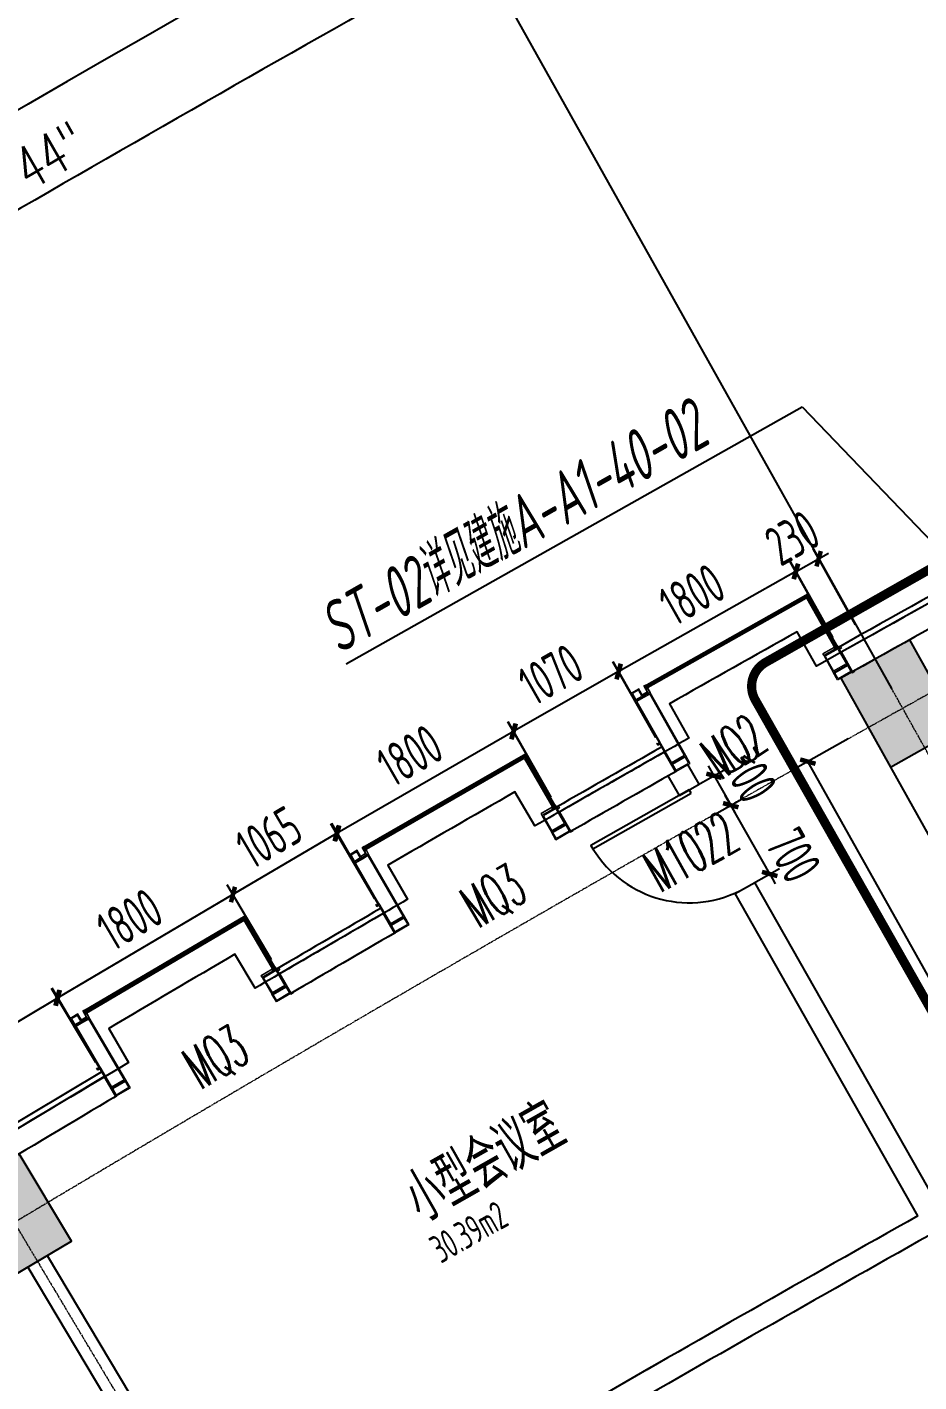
# Model space of a CAD drawing. Header units: millimetres. Extents: x 0 to 12095980, y -6694179 to 0.
# Drawn here: x 11616326 to 11624227, y -6423770 to -6411770 of the extents above; entities that cross this region are included whole.
import ezdxf
from ezdxf.enums import TextEntityAlignment as Align

# ---------------------------------------------------------------- set-up
doc = ezdxf.new("R2010")
doc.units = ezdxf.units.MM
doc.header["$LTSCALE"] = 10
for name, pattern in [('A1-RG-AXIS$0$CENTER', [50.8, 31.75, -6.35, 6.35, -6.35]), ('A1-RI-F2$0$DASHED', [0.75, 0.5, -0.25]), ('A1-RI-F2$0$HIDDEN2', [0.1875, 0.125, -0.0625])]:
    doc.linetypes.add(name, pattern=pattern)
for name, color, linetype in [('A1-RD-2F$0$A-DIMS-1：100', 1, 'Continuous'), ('A1-RD-2F$0$A-GLAZ', 140, 'Continuous'), ('A1-RD-2F$0$A-louban', 5, 'Continuous'), ('A1-RD-2F$0$A-WALL', 7, 'Continuous'), ('A1-RD-2F$0$外保温', 41, 'Continuous'), ('A1-RG-AXIS$0$A-COLU-HATH', 8, 'Continuous'), ('A1-RG-AXIS$0$A-COLUMN', 7, 'Continuous'), ('A1-RG-AXIS$0$A2-RG-AXIS-150$0$A-DIMS-100', 1, 'Continuous'), ('A1-RI-F2$0$A-DIMS-1：100', 1, 'Continuous'), ('A1-RI-F2$0$A-DOOR', 32, 'Continuous'), ('A1-RI-F2$0$A-FIXT', 55, 'Continuous'), ('A1-RI-F2$0$A-FUZHUXIAN', 55, 'A1-RI-F2$0$HIDDEN2'), ('A1-RI-F2$0$A-SYMB', 4, 'Continuous'), ('A1-RI-F2$0$A-SYMB-AREA', 4, 'Continuous'), ('A1-RI-F2$0$A-SYMB-NAME', 4, 'Continuous'), ('A1-RI-F2$0$A-TEXT', 4, 'Continuous'), ('A1-RI-F2$0$A-TEXT1', 4, 'Continuous'), ('A1-RI-F2$0$A-WALL', 7, 'Continuous'), ('A1-RI-F2$0$N-SYMB-DOOR', 13, 'Continuous'), ('A1-RI-F2$0$N-SYMB-DOOR1', 13, 'Continuous'), ('A1-RI-F2$0$N-SYMB-DOOR2', 13, 'Continuous')]:
    doc.layers.add(name, color=color, linetype=linetype)
for name, color, linetype, lineweight in [('A1-RD-2F$0$A-WIND-1', 140, 'Continuous', 9), ('A1-RD-2F$0$A-WIND-SILL', 2, 'Continuous', 9), ('A1-RG-AXIS$0$A-GRID', 1, 'A1-RG-AXIS$0$CENTER', 9)]:
    doc.layers.add(name, color=color, linetype=linetype, lineweight=lineweight)
doc.styles.add('A1-RD-2F$0$XD2008', font='xd-hzs.shx', dxfattribs={"width": 0.7, "bigfont": 'xd-hztxt.shx'})
doc.styles.add('A1-RG-AXIS$0$A2-RG-AXIS-150$0$XD2008', font='romans.shx', dxfattribs={"width": 0.7})
doc.styles.add('A1-RI-F2$0$ECADI', font='gbeitc.shx', dxfattribs={"width": 0.7, "bigfont": 'gbcbig.shx'})
doc.styles.add('A1-RI-F2$0$ECADI-SYM', font='simplex.shx', dxfattribs={"width": 0.7, "bigfont": 'hztxt.shx'})
doc.styles.add('A1-RI-F2$0$XD2008', font='xd-hzs.shx', dxfattribs={"width": 0.7, "bigfont": 'xd-hztxt.shx'})
doc.dimstyles.new('A1-RD-2F$0$XD100$0', dxfattribs={"dimscale": 100, "dimtxt": 3.5, "dimasz": 2, "dimexe": 1, "dimexo": 2, "dimgap": 1, "dimtad": 1, "dimdec": 0, "dimdsep": 46, "dimtxsty": 'A1-RD-2F$0$XD2008', "dimblk": 'A1-RD-2F$0$_ArchTick', "dimblk1": 'A1-RD-2F$0$_ArchTick', "dimblk2": 'A1-RD-2F$0$_ArchTick', "dimsah": 1, "dimcen": 2.5, "dimclrd": 1, "dimclre": 1, "dimclrt": 4, "dimaunit": 1, "dimadec": 0, "dimazin": 0, "dimtfac": 1, "dimtdec": 0, "dimtix": 1, "dimtmove": 2, "dimatfit": 3, "dimfxl": 1, "dimtolj": 1, "dimtzin": 0, "dimarcsym": 0})
doc.dimstyles.new('A1-RG-AXIS$0$A2-RG-AXIS-150$0$XD100', dxfattribs={"dimscale": 100, "dimtxt": 5.5, "dimasz": 1.5, "dimexe": 1, "dimexo": 2, "dimgap": 0.5, "dimtad": 1, "dimdec": 0, "dimdsep": 46, "dimtxsty": 'A1-RG-AXIS$0$A2-RG-AXIS-150$0$XD2008', "dimblk": 'A1-RG-AXIS$0$A2-RG-AXIS-150$0$_ArchTick', "dimcen": 2.5, "dimclrt": 4, "dimaunit": 1, "dimadec": 3, "dimazin": 0, "dimtfac": 1, "dimtdec": 0, "dimtix": 1, "dimtmove": 0, "dimatfit": 3, "dimfxl": 1, "dimtolj": 1, "dimtzin": 0, "dimarcsym": 0})
doc.dimstyles.new('A1-RI-F2$0$XD100$0', dxfattribs={"dimscale": 100, "dimtxt": 3.5, "dimasz": 2, "dimexe": 1, "dimexo": 2, "dimgap": 1, "dimtad": 1, "dimdec": 0, "dimdsep": 46, "dimtxsty": 'A1-RI-F2$0$XD2008', "dimblk1": 'A1-RI-F2$0$_ArchTick', "dimblk2": 'A1-RI-F2$0$_ArchTick', "dimsah": 1, "dimcen": 2.5, "dimclrd": 1, "dimclre": 1, "dimclrt": 4, "dimaunit": 1, "dimadec": 0, "dimazin": 0, "dimtfac": 1, "dimtdec": 0, "dimtix": 1, "dimtmove": 2, "dimatfit": 3, "dimfxl": 1, "dimtolj": 1, "dimtzin": 0, "dimarcsym": 0})

# ---------------------------------------------------------------- blocks, each defined once
blk = doc.blocks.new('A1-RI-F2$0$5erhfh')
at = {"layer": 'A1-RI-F2$0$A-SYMB-AREA', "style": 'A1-RI-F2$0$ECADI', "width": 0.7}
blk.add_attdef('340M2', text='', height=2.5, dxfattribs=at).set_placement((0, 1.25), align=Align.MIDDLE_LEFT)
at = {"layer": 'A1-RI-F2$0$A-SYMB-NAME', "style": 'A1-RI-F2$0$ECADI', "width": 0.7}
blk.add_attdef('CHINESENAME', (-12.29, 3.09), '', height=4.5, dxfattribs=at)
blk = doc.blocks.new('A1-RD-2F$0$A$C1B714AB4')
at = {"layer": 'A1-RD-2F$0$A-WALL', "linetype": 'ByBlock'}
blk.add_lwpolyline([(1811, 792), (167, 792), (167, 782), (1801, 782), (1801, 268), (1811, 268)], close=True, dxfattribs=at)
at = {"layer": 'A1-RD-2F$0$A-WIND-1', "ltscale": 0.25}
blk.add_lwpolyline([(1821, 802), (157, 802), (157, 772), (1791, 772), (1791, 258), (1821, 258)], close=True, dxfattribs=at)
at = {"layer": 'A1-RD-2F$0$A-WIND-SILL', "color": 2, "linetype": 'ByBlock'}
for p, q in [((1827, 255), (1824, 255)), ((1841, 255), (1844, 255)), ((1824, 235), (1844, 235)), ((0, 0), (0, 5)), ((1848, 0), (1848, 5))]:
    blk.add_line(p, q, dxfattribs=at)
for points in [[(24, 725), (104, 725), (104, 805), (24, 805)], [(174, 725), (154, 725), (104, 725), (24, 725), (24, 305), (24, 305), (24, 285), (24, 85), (174, 85)], [(34, 735), (94, 735), (94, 795), (34, 795)], [(154, 745), (154, 725), (104, 725), (104, 745)], [(151, 742), (151, 728), (107, 728), (107, 742)], [(154, 805), (174, 805), (174, 802), (157, 802), (157, 772), (174, 772), (174, 769), (154, 769)], [(154, 769), (174, 769), (174, 725), (154, 725)], [(157, 766), (171, 766), (171, 728), (157, 728)], [(164, 715), (154, 715), (104, 715), (34, 715), (34, 305), (34, 285), (34, 95), (164, 95)], [(4, 285), (4, 305), (7, 305), (7, 288), (21, 288), (21, 305), (24, 305), (24, 285)], [(1788, 255), (1788, 275), (1674, 275), (1674, 255)], [(1824, 235), (1824, 235), (1824, 255), (1674, 255), (1674, 85), (1824, 85)], [(1785, 258), (1785, 272), (1677, 272), (1677, 258)], [(1824, 255), (1824, 275), (1821, 275), (1821, 258), (1791, 258), (1791, 275), (1788, 275), (1788, 255)], [(24, 5), (174, 5), (174, 85), (24, 85)], [(34, 15), (164, 15), (164, 75), (34, 75)], [(1824, 5), (1674, 5), (1674, 85), (1824, 85)], [(1814, 15), (1684, 15), (1684, 75), (1814, 75)]]:
    blk.add_lwpolyline(points, close=True, dxfattribs=at)
for points in [[(1814, 235), (1814, 245), (1684, 245), (1684, 95), (1814, 95), (1814, 235)], [(1824, 255), (1824, 235)], [(1841, 255), (1841, 238), (1827, 238), (1827, 255)], [(1844, 255), (1844, 235)], [(24, 5), (0, 5)], [(30, 5), (30, 0), (0, 0)], [(1819, 5), (1819, 0), (1848, 0)], [(1824, 5), (1848, 5)]]:
    blk.add_lwpolyline(points, dxfattribs=at)
blk = doc.blocks.new('A1-RD-2F$0$_ArchTick')
at = {"color": 0, "linetype": 'ByBlock', "const_width": 0.4}
blk.add_lwpolyline([(-0.5, -0.5), (0.5, 0.5)], dxfattribs=at)
blk = doc.blocks.new('*D610')
at = {"layer": 'A1-RD-2F$0$A-DIMS-1：100', "color": 1, "linetype": 'ByBlock', "lineweight": -2, "transparency": 16777216}
for p, q in [((11623666, -6417063), (11623291, -6416392)), ((11623339, -6416479), (11623427, -6416430)), ((11623466, -6417175), (11623090, -6416504)), ((11623139, -6416591), (11623339, -6416479)), ((11623139, -6416591), (11623052, -6416640))]:
    blk.add_line(p, q, dxfattribs=at)
at = {"layer": 'A1-RD-2F$0$A-DIMS-1：100', "color": 1, "linetype": 'ByBlock', "lineweight": -2, "transparency": 16777216, "xscale": 100, "yscale": 100, "zscale": 100}
for p, rotation in [((11623339, -6416479), 209.2295417985297), ((11623139, -6416591), 29.22954179852968)]:
    blk.add_blockref('A1-RD-2F$0$_ArchTick', p, dxfattribs=dict(at, rotation=rotation))
at = {"layer": 'A1-RD-2F$0$A-DIMS-1：100', "color": 4, "linetype": 'ByBlock', "transparency": 16777216, "insert": (11623105, -6416295), "char_height": 350, "attachment_point": 5, "rotation": 29.2295, "style": 'A1-RD-2F$0$XD2008'}
blk.add_mtext('\\A1;230', dxfattribs=at)
blk = doc.blocks.new('*D611')
at = {"layer": 'A1-RD-2F$0$A-DIMS-1：100', "color": 1, "linetype": 'ByBlock', "lineweight": -2, "transparency": 16777216}
for p, q in [((11623465, -6417176), (11623087, -6416505)), ((11623136, -6416592), (11621568, -6417477)), ((11621898, -6418061), (11621519, -6417390))]:
    blk.add_line(p, q, dxfattribs=at)
at = {"layer": 'A1-RD-2F$0$A-DIMS-1：100', "color": 1, "linetype": 'ByBlock', "lineweight": -2, "transparency": 16777216, "xscale": 100, "yscale": 100, "zscale": 100}
for p, rotation in [((11623136, -6416592), 29.45451154260371), ((11621568, -6417477), 209.4545115426037)]:
    blk.add_blockref('A1-RD-2F$0$_ArchTick', p, dxfattribs=dict(at, rotation=rotation))
at = {"layer": 'A1-RD-2F$0$A-DIMS-1：100', "color": 4, "linetype": 'ByBlock', "transparency": 16777216, "insert": (11622217, -6416795), "char_height": 350, "attachment_point": 5, "rotation": 29.4545, "style": 'A1-RD-2F$0$XD2008'}
blk.add_mtext('\\A1;1800', dxfattribs=at)
blk = doc.blocks.new('*D612')
at = {"layer": 'A1-RD-2F$0$A-DIMS-1：100', "color": 1, "linetype": 'ByBlock', "lineweight": -2, "transparency": 16777216}
for p, q in [((11621897, -6418061), (11621516, -6417392)), ((11621566, -6417479), (11620638, -6418007)), ((11620969, -6418590), (11620588, -6417920))]:
    blk.add_line(p, q, dxfattribs=at)
at = {"layer": 'A1-RD-2F$0$A-DIMS-1：100', "color": 1, "linetype": 'ByBlock', "lineweight": -2, "transparency": 16777216, "xscale": 100, "yscale": 100, "zscale": 100}
for p, rotation in [((11621566, -6417479), 29.65694645960617), ((11620638, -6418007), 209.6569464596062)]:
    blk.add_blockref('A1-RD-2F$0$_ArchTick', p, dxfattribs=dict(at, rotation=rotation))
at = {"layer": 'A1-RD-2F$0$A-DIMS-1：100', "color": 4, "linetype": 'ByBlock', "transparency": 16777216, "insert": (11620966, -6417504), "char_height": 350, "attachment_point": 5, "rotation": 29.6569, "style": 'A1-RD-2F$0$XD2008'}
blk.add_mtext('\\A1;1070', dxfattribs=at)
blk = doc.blocks.new('*D613')
at = {"layer": 'A1-RD-2F$0$A-DIMS-1：100', "color": 1, "linetype": 'ByBlock', "lineweight": -2, "transparency": 16777216}
for p, q in [((11620968, -6418590), (11620584, -6417923)), ((11620634, -6418010), (11619074, -6418909)), ((11619409, -6419489), (11619025, -6418822))]:
    blk.add_line(p, q, dxfattribs=at)
at = {"layer": 'A1-RD-2F$0$A-DIMS-1：100', "color": 1, "linetype": 'ByBlock', "lineweight": -2, "transparency": 16777216, "xscale": 100, "yscale": 100, "zscale": 100}
for p, rotation in [((11620634, -6418010), 29.97224640642786), ((11619074, -6418909), 209.9722464064279)]:
    blk.add_blockref('A1-RD-2F$0$_ArchTick', p, dxfattribs=dict(at, rotation=rotation))
at = {"layer": 'A1-RD-2F$0$A-DIMS-1：100', "color": 4, "linetype": 'ByBlock', "transparency": 16777216, "insert": (11619717, -6418221), "char_height": 350, "attachment_point": 5, "rotation": 29.9722, "style": 'A1-RD-2F$0$XD2008'}
blk.add_mtext('\\A1;1800', dxfattribs=at)
blk = doc.blocks.new('*D614')
at = {"layer": 'A1-RD-2F$0$A-DIMS-1：100', "color": 1, "linetype": 'ByBlock', "lineweight": -2, "transparency": 16777216}
for p, q in [((11619408, -6419490), (11619017, -6418827)), ((11619068, -6418913), (11618150, -6419453)), ((11618490, -6420031), (11618099, -6419367))]:
    blk.add_line(p, q, dxfattribs=at)
at = {"layer": 'A1-RD-2F$0$A-DIMS-1：100', "color": 1, "linetype": 'ByBlock', "lineweight": -2, "transparency": 16777216, "xscale": 100, "yscale": 100, "zscale": 100}
for p, rotation in [((11619068, -6418913), 30.4895557394008), ((11618150, -6419453), 210.4895557394008)]:
    blk.add_blockref('A1-RD-2F$0$_ArchTick', p, dxfattribs=dict(at, rotation=rotation))
at = {"layer": 'A1-RD-2F$0$A-DIMS-1：100', "color": 4, "linetype": 'ByBlock', "transparency": 16777216, "insert": (11618469, -6418946), "char_height": 350, "attachment_point": 5, "rotation": 30.4896, "style": 'A1-RD-2F$0$XD2008'}
blk.add_mtext('\\A1;1065', dxfattribs=at)
blk = doc.blocks.new('*D615')
at = {"layer": 'A1-RD-2F$0$A-DIMS-1：100', "color": 1, "linetype": 'ByBlock', "lineweight": -2, "transparency": 16777216}
for p, q in [((11618487, -6420026), (11618099, -6419367)), ((11618150, -6419453), (11616599, -6420367)), ((11616936, -6420939), (11616548, -6420281))]:
    blk.add_line(p, q, dxfattribs=at)
at = {"layer": 'A1-RD-2F$0$A-DIMS-1：100', "color": 1, "linetype": 'ByBlock', "lineweight": -2, "transparency": 16777216, "xscale": 100, "yscale": 100, "zscale": 100}
for p, rotation in [((11618150, -6419453), 30.48955202236723), ((11616599, -6420367), 210.4895520223672)]:
    blk.add_blockref('A1-RD-2F$0$_ArchTick', p, dxfattribs=dict(at, rotation=rotation))
at = {"layer": 'A1-RD-2F$0$A-DIMS-1：100', "color": 4, "linetype": 'ByBlock', "transparency": 16777216, "insert": (11617235, -6419673), "char_height": 350, "attachment_point": 5, "rotation": 30.4896, "style": 'A1-RD-2F$0$XD2008'}
blk.add_mtext('\\A1;1800', dxfattribs=at)
blk = doc.blocks.new('*D616')
at = {"layer": 'A1-RD-2F$0$A-DIMS-1：100', "color": 1, "linetype": 'ByBlock', "lineweight": -2, "transparency": 16777216}
for p, q in [((11616594, -6420370), (11615434, -6421063)), ((11616934, -6420940), (11616542, -6420284)), ((11615775, -6421633), (11615383, -6420977))]:
    blk.add_line(p, q, dxfattribs=at)
at = {"layer": 'A1-RD-2F$0$A-DIMS-1：100', "color": 1, "linetype": 'ByBlock', "lineweight": -2, "transparency": 16777216, "xscale": 100, "yscale": 100, "zscale": 100}
for p, rotation in [((11616594, -6420370), 30.87496021040585), ((11615434, -6421063), 210.8749602104059)]:
    blk.add_blockref('A1-RD-2F$0$_ArchTick', p, dxfattribs=dict(at, rotation=rotation))
at = {"layer": 'A1-RD-2F$0$A-DIMS-1：100', "color": 4, "linetype": 'ByBlock', "transparency": 16777216, "insert": (11615873, -6420480), "char_height": 350, "attachment_point": 5, "rotation": 30.875, "style": 'A1-RD-2F$0$XD2008'}
blk.add_mtext('\\A1;1350', dxfattribs=at)
blk = doc.blocks.new('A1-RI-F2$0$A-X-D2-60$0$d1000')
at = {"layer": 'A1-RI-F2$0$A-DOOR'}
blk.add_lwpolyline([(1257258, 175907), (1257258, 175942), (1256258, 175942), (1256258, 175907)], close=True, dxfattribs=at)
blk.add_arc((1257258, 175942), 1000, 182.0058, 269.9549, dxfattribs=at)
blk = doc.blocks.new('A1-RI-F2$0$_ArchTick')
at = {"color": 0, "linetype": 'ByBlock', "const_width": 0.4}
blk.add_lwpolyline([(-0.5, -0.5), (0.5, 0.5)], dxfattribs=at)
blk = doc.blocks.new('*D318')
at = {"layer": 'A1-RI-F2$0$A-DIMS-1：100', "color": 1, "linetype": 'ByBlock', "lineweight": -2, "transparency": 16777216}
for p, q in [((11622269, -6418482), (11622499, -6418352)), ((11622412, -6418401), (11622363, -6418314)), ((11622412, -6418401), (11622560, -6418662)), ((11622417, -6418743), (11622647, -6418613)), ((11622560, -6418662), (11622609, -6418749))]:
    blk.add_line(p, q, dxfattribs=at)
at = {"layer": 'A1-RI-F2$0$A-DIMS-1：100', "color": 1, "linetype": 'ByBlock', "lineweight": -2, "transparency": 16777216, "xscale": 100, "yscale": 100, "zscale": 100}
for p, rotation in [((11622412, -6418401), 299.5735727250869), ((11622560, -6418662), 119.5735727250869)]:
    blk.add_blockref('A1-RI-F2$0$_ArchTick', p, dxfattribs=dict(at, rotation=rotation))
at = {"layer": 'A1-RI-F2$0$A-DIMS-1：100', "color": 4, "linetype": 'ByBlock', "transparency": 16777216, "insert": (11622725, -6418396), "char_height": 350, "attachment_point": 5, "rotation": 299.5736, "style": 'A1-RI-F2$0$XD2008'}
blk.add_mtext('\\A1;300', dxfattribs=at)
blk = doc.blocks.new('*D319')
at = {"layer": 'A1-RI-F2$0$A-DIMS-1：100', "color": 1, "linetype": 'ByBlock', "lineweight": -2, "transparency": 16777216}
for p, q in [((11622560, -6418662), (11622511, -6418575)), ((11622417, -6418743), (11622647, -6418613)), ((11622905, -6419271), (11622560, -6418662)), ((11622763, -6419352), (11622992, -6419222)), ((11622905, -6419271), (11622955, -6419358))]:
    blk.add_line(p, q, dxfattribs=at)
at = {"layer": 'A1-RI-F2$0$A-DIMS-1：100', "color": 1, "linetype": 'ByBlock', "lineweight": -2, "transparency": 16777216, "xscale": 100, "yscale": 100, "zscale": 100}
for p, rotation in [((11622560, -6418662), 299.5735727253042), ((11622905, -6419271), 119.5735727253042)]:
    blk.add_blockref('A1-RI-F2$0$_ArchTick', p, dxfattribs=dict(at, rotation=rotation))
at = {"layer": 'A1-RI-F2$0$A-DIMS-1：100', "color": 4, "linetype": 'ByBlock', "transparency": 16777216, "insert": (11623116, -6419105), "char_height": 350, "attachment_point": 5, "rotation": 299.5736, "style": 'A1-RI-F2$0$XD2008'}
blk.add_mtext('\\A1;700', dxfattribs=at)
blk = doc.blocks.new('*D360')
at = {"layer": 'A1-RI-F2$0$A-DIMS-1：100', "color": 1, "linetype": 'ByBlock', "lineweight": -2, "transparency": 16777216}
for p, q in [((11623600, -6418075), (11623155, -6418325)), ((11625444, -6422200), (11623243, -6418276)), ((11625802, -6422000), (11625357, -6422249))]:
    blk.add_line(p, q, dxfattribs=at)
at = {"layer": 'A1-RI-F2$0$A-DIMS-1：100', "color": 1, "linetype": 'ByBlock', "lineweight": -2, "transparency": 16777216, "xscale": 100, "yscale": 100, "zscale": 100}
for p, rotation in [((11623243, -6418276), 119.2937747085405), ((11625444, -6422200), 299.2937747085405)]:
    blk.add_blockref('A1-RI-F2$0$_ArchTick', p, dxfattribs=dict(at, rotation=rotation))
at = {"layer": 'A1-RI-F2$0$A-DIMS-1：100', "color": 4, "linetype": 'ByBlock', "transparency": 16777216, "insert": (11624583, -6420104), "char_height": 350, "attachment_point": 5, "rotation": 299.2938, "style": 'A1-RI-F2$0$XD2008'}
blk.add_mtext('\\A1;4500', dxfattribs=at)
blk = doc.blocks.new('A1-RI-F2$0$mc')
at = {"layer": 'A1-RI-F2$0$N-SYMB-DOOR', "style": 'A1-RI-F2$0$ECADI-SYM', "width": 0.7}
for tag, p in [('门窗主编号1', (55.7, -311.3)), ('门窗主编号2', (667.6, -311.3))]:
    blk.add_attdef(tag, p, '', height=180, dxfattribs=at)
at = {"layer": 'A1-RI-F2$0$N-SYMB-DOOR', "style": 'A1-RI-F2$0$ECADI-SYM', "width": 0.7, "flags": 1}
for tag, p in [('洞口尺寸(宽X高)', (55.6, -717.2)), ('备注', (57.1, -921.2))]:
    blk.add_attdef(tag, p, '', height=180, dxfattribs=at)
at = {"layer": 'A1-RI-F2$0$N-SYMB-DOOR1', "style": 'A1-RI-F2$0$ECADI-SYM', "width": 0.7}
blk.add_attdef('门窗辅编号1', (55.7, -516.1), '', height=180, dxfattribs=at)
at = {"layer": 'A1-RI-F2$0$N-SYMB-DOOR2', "style": 'A1-RI-F2$0$ECADI-SYM', "width": 0.7}
blk.add_attdef('门窗辅编号2', (311.5, -516.1), '', height=180, dxfattribs=at)
blk = doc.blocks.new('A1-RG-AXIS$0$A2-RG-AXIS-150$0$_ArchTick')
at = {"color": 0, "linetype": 'ByBlock', "const_width": 0.4}
blk.add_lwpolyline([(-0.5, -0.5), (0.5, 0.5)], dxfattribs=at)
blk = doc.blocks.new('*D722')
at = {"layer": 'A1-RG-AXIS$0$A2-RG-AXIS-150$0$A-DIMS-100', "color": 0, "lineweight": -2, "ltscale": 3, "transparency": 16777216}
for p, q in [((11670910, -6387267), (11670916, -6387284)), ((11580897, -6435951), (11580908, -6435965))]:
    blk.add_line(p, q, dxfattribs=at)
blk.add_arc((11778732, -6694179), 325182, 109.35703, 127.45663, dxfattribs=at)
at = {"layer": 'A1-RG-AXIS$0$A2-RG-AXIS-150$0$A-DIMS-100', "color": 0, "lineweight": -2, "ltscale": 3, "transparency": 16777216, "xscale": 150, "yscale": 150, "zscale": 150}
for p, rotation in [((11670949, -6387378), 19.35703132825471), ((11580969, -6436044), 217.4566338573137)]:
    blk.add_blockref('A1-RG-AXIS$0$A2-RG-AXIS-150$0$_ArchTick', p, dxfattribs=dict(at, rotation=rotation))
at = {"layer": 'A1-RG-AXIS$0$A2-RG-AXIS-150$0$A-DIMS-100', "color": 4, "ltscale": 3, "transparency": 16777216, "insert": (11623903, -6407911), "char_height": 375, "attachment_point": 5, "rotation": 28.4068, "style": 'A1-RG-AXIS$0$A2-RG-AXIS-150$0$XD2008'}
blk.add_mtext('\\A1;18°5\'59"', dxfattribs=at)
blk = doc.blocks.new('*D733')
at = {"layer": 'A1-RG-AXIS$0$A2-RG-AXIS-150$0$A-DIMS-100', "color": 0, "lineweight": -2, "ltscale": 3, "transparency": 16777216}
for p, q in [((11631991, -6413300), (11628465, -6406550)), ((11623987, -6417629), (11620268, -6410984))]:
    blk.add_line(p, q, dxfattribs=at)
blk.add_arc((11778732, -6694179), 324415, 117.58412, 119.22954, dxfattribs=at)
at = {"layer": 'A1-RG-AXIS$0$A2-RG-AXIS-150$0$A-DIMS-100', "color": 0, "lineweight": -2, "ltscale": 3, "transparency": 16777216, "xscale": 150, "yscale": 150, "zscale": 150}
for p, rotation in [((11628511, -6406639), 27.58412338692894), ((11620317, -6411071), 209.2295417986643)]:
    blk.add_blockref('A1-RG-AXIS$0$A2-RG-AXIS-150$0$_ArchTick', p, dxfattribs=dict(at, rotation=rotation))
at = {"layer": 'A1-RG-AXIS$0$A2-RG-AXIS-150$0$A-DIMS-100', "color": 4, "ltscale": 3, "transparency": 16777216, "insert": (11624268, -6408585), "char_height": 375, "attachment_point": 5, "rotation": 28.4068, "style": 'A1-RG-AXIS$0$A2-RG-AXIS-150$0$XD2008'}
blk.add_mtext('\\A1;1°38\'44"', dxfattribs=at)
blk = doc.blocks.new('*D734')
at = {"layer": 'A1-RG-AXIS$0$A2-RG-AXIS-150$0$A-DIMS-100', "color": 0, "lineweight": -2, "ltscale": 3, "transparency": 16777216}
for p, q in [((11623987, -6417629), (11620268, -6410984)), ((11616110, -6422187), (11612202, -6415651))]:
    blk.add_line(p, q, dxfattribs=at)
blk.add_arc((11778732, -6694179), 324415, 119.22954, 120.87496, dxfattribs=at)
at = {"layer": 'A1-RG-AXIS$0$A2-RG-AXIS-150$0$A-DIMS-100', "color": 0, "lineweight": -2, "ltscale": 3, "transparency": 16777216, "xscale": 150, "yscale": 150, "zscale": 150}
for p, rotation in [((11620317, -6411071), 29.2295417986642), ((11612253, -6415736), 210.8749602103989)]:
    blk.add_blockref('A1-RG-AXIS$0$A2-RG-AXIS-150$0$_ArchTick', p, dxfattribs=dict(at, rotation=rotation))
at = {"layer": 'A1-RG-AXIS$0$A2-RG-AXIS-150$0$A-DIMS-100', "color": 4, "ltscale": 3, "transparency": 16777216, "insert": (11616131, -6413138), "char_height": 375, "attachment_point": 5, "rotation": 30.0523, "style": 'A1-RG-AXIS$0$A2-RG-AXIS-150$0$XD2008'}
blk.add_mtext('\\A1;1°38\'44"', dxfattribs=at)
blk = doc.blocks.new('A1-RG-AXIS$0$colu')
at = {"layer": 'A1-RG-AXIS$0$A-COLU-HATH', "linetype": 'ByBlock'}
h = blk.add_hatch(color=256, dxfattribs=at)
h.paths.add_polyline_path([(11591264, -6433839), (11591159, -6433557), (11590222, -6433908), (11590400, -6434382)])
h.paths.add_polyline_path([(11582706, -6437301), (11582516, -6436795), (11581580, -6437146), (11581701, -6437474)])
h.paths.add_polyline_path([(11590472, -6449024), (11591080, -6449817), (11591635, -6449392), (11591027, -6448598)])
h.paths.add_polyline_path([(11597647, -6443800), (11598174, -6444530), (11598741, -6444120), (11598215, -6443391)])
h.paths.add_polyline_path([(11585545, -6442594), (11586154, -6443388), (11586709, -6442962), (11586101, -6442168)])
h.paths.add_polyline_path([(11592849, -6437150), (11593376, -6437880), (11593943, -6437471), (11593417, -6436741)])
h.paths.add_polyline_path([(11606395, -6455924), (11606921, -6456654), (11607489, -6456244), (11606962, -6455514)])
h.paths.add_polyline_path([(11601626, -6449315), (11602153, -6450044), (11602720, -6449635), (11602194, -6448905)])
edge = h.paths.add_edge_path()
edge.add_arc((11595249, -6454684), 425, 0, 360)
edge = h.paths.add_edge_path()
edge.add_arc((11600176, -6461115), 425, 0, 360)
h.paths.add_polyline_path([(11613307, -6451074), (11613812, -6451818), (11614392, -6451425), (11613886, -6450680)])
h.paths.add_polyline_path([(11620356, -6446424), (11620839, -6447183), (11621430, -6446806), (11620946, -6446047)])
h.paths.add_polyline_path([(11615974, -6439552), (11616458, -6440311), (11617048, -6439934), (11616564, -6439175)])
h.paths.add_polyline_path([(11608730, -6444330), (11609235, -6445075), (11609815, -6444682), (11609309, -6443937)])
h.paths.add_polyline_path([(11600306, -6431919), (11600812, -6432664), (11601391, -6432270), (11600885, -6431526)])
h.paths.add_polyline_path([(11607910, -6426904), (11608394, -6427663), (11608984, -6427286), (11608500, -6426527)])
h.paths.add_polyline_path([(11630302, -6423285), (11630693, -6423983), (11631129, -6423739), (11630739, -6423040)])
h.paths.add_polyline_path([(11626248, -6416039), (11626639, -6416737), (11627075, -6416493), (11626684, -6415795)])
h.paths.add_polyline_path([(11627535, -6441978), (11627997, -6442751), (11628598, -6442392), (11628136, -6441619)])
h.paths.add_polyline_path([(11634839, -6437741), (11635279, -6438526), (11635889, -6438184), (11635450, -6437399)])
h.paths.add_polyline_path([(11615655, -6422109), (11616117, -6422881), (11616718, -6422522), (11616256, -6421750)])
h.paths.add_polyline_path([(11619863, -6429147), (11620325, -6429919), (11620926, -6429560), (11620464, -6428788)])
h.paths.add_polyline_path([(11630859, -6430629), (11631299, -6431414), (11631910, -6431072), (11631470, -6430287)])
h.paths.add_polyline_path([(11627539, -6424694), (11627978, -6425480), (11628589, -6425138), (11628150, -6424353)])
h.paths.add_polyline_path([(11623353, -6434983), (11623815, -6435756), (11624415, -6435396), (11623953, -6434624)])
h.paths.add_polyline_path([(11623535, -6417538), (11623974, -6418324), (11624585, -6417982), (11624146, -6417197)])
h.paths.add_polyline_path([(11635339, -6420464), (11635756, -6421262), (11636376, -6420938), (11635960, -6420140)])
h.paths.add_polyline_path([(11645506, -6407138), (11645842, -6407864), (11645388, -6408074), (11645053, -6407348)])
h.paths.add_polyline_path([(11648218, -6414201), (11648554, -6414927), (11649008, -6414718), (11648672, -6413991)])
h.paths.add_polyline_path([(11649797, -6429904), (11650191, -6430713), (11650820, -6430407), (11650426, -6429597)])
h.paths.add_polyline_path([(11632163, -6412872), (11631542, -6413196), (11632283, -6414615), (11632904, -6414290)])
h.paths.add_polyline_path([(11648553, -6404923), (11647915, -6405211), (11648573, -6406669), (11649211, -6406381)])
h.paths.add_polyline_path([(11638488, -6426491), (11638905, -6427289), (11639525, -6426965), (11639108, -6426167)])
h.paths.add_polyline_path([(11646232, -6422575), (11646626, -6423384), (11647255, -6423078), (11646862, -6422268)])
h.paths.add_polyline_path([(11643258, -6416460), (11643651, -6417269), (11644281, -6416963), (11643887, -6416153)])
edge = h.paths.add_edge_path()
edge.add_arc((11640554, -6410101), 425, 0, 360)
h.paths.add_polyline_path([(11642262, -6433715), (11642678, -6434512), (11643299, -6434188), (11642882, -6433391)])
h.paths.add_polyline_path([(11657439, -6426310), (11657809, -6427131), (11658447, -6426843), (11658077, -6426022)])
h.paths.add_polyline_path([(11654086, -6418882), (11654456, -6419702), (11655094, -6419414), (11654724, -6418594)])
h.paths.add_polyline_path([(11659423, -6409141), (11659770, -6409971), (11660416, -6409702), (11660069, -6408871)])
h.paths.add_polyline_path([(11651288, -6412684), (11651658, -6413504), (11652296, -6413216), (11651926, -6412396)])
h.paths.add_polyline_path([(11672567, -6404095), (11672841, -6404846), (11673311, -6404675), (11673037, -6403924)])
h.paths.add_polyline_path([(11669749, -6396288), (11670092, -6397229), (11670562, -6397058), (11670219, -6396117)])
h.paths.add_polyline_path([(11678236, -6409178), (11678568, -6410121), (11679228, -6409889), (11678897, -6408946)])
h.paths.add_polyline_path([(11675949, -6402668), (11676281, -6403611), (11676941, -6403379), (11676610, -6402436)])
h.paths.add_polyline_path([(11662042, -6415416), (11662388, -6416247), (11663034, -6415977), (11662688, -6415147)])
h.paths.add_polyline_path([(11670094, -6412181), (11670417, -6413021), (11671070, -6412770), (11670748, -6411930)])
h.paths.add_polyline_path([(11656266, -6401573), (11656651, -6402496), (11657297, -6402226), (11656912, -6401304)])
h.paths.add_polyline_path([(11664718, -6398177), (11665077, -6399111), (11665730, -6398860), (11665372, -6397926)])
h.paths.add_polyline_path([(11667657, -6405832), (11667980, -6406673), (11668633, -6406422), (11668311, -6405582)])
h.paths.add_polyline_path([(11673265, -6395025), (11673596, -6395969), (11674256, -6395737), (11673925, -6394793)])
edge = h.paths.add_edge_path()
edge.add_arc((11681417, -6417175), 425, 0, 360)
h.paths.add_polyline_path([(11673015, -6419789), (11673338, -6420629), (11673991, -6420379), (11673669, -6419538)])
h.paths.add_polyline_path([(11665180, -6422938), (11665527, -6423769), (11666173, -6423499), (11665826, -6422668)])
at = {"layer": 'A1-RG-AXIS$0$A-COLUMN'}
for points in [[(11623535, -6417538), (11623974, -6418324), (11624585, -6417982), (11624146, -6417197)], [(11615655, -6422109), (11616117, -6422881), (11616718, -6422522), (11616256, -6421750)]]:
    blk.add_lwpolyline(points, close=True, dxfattribs=at)
blk = doc.blocks.new('A1-RD-2F')
at = {"linetype": 'ByBlock'}
for p, q in [((11623538.8, -6417307.3), (11623637.2, -6417481.2)), ((11621971.3, -6418191.7), (11622069.6, -6418365.9)), ((11621041.2, -6418722.1), (11621141.3, -6418895.2)), ((11619481.8, -6419620.6), (11619581.7, -6419793.9)), ((11618562.2, -6420156.1), (11618663.6, -6420328.5)), ((11617009.4, -6421066.2), (11617112.2, -6421241.2))]:
    blk.add_line(p, q, dxfattribs=at)
at = {"layer": 'A1-RD-2F$0$A-GLAZ', "ltscale": 0.25}
for radius, start, end in [(292800, 108.984813, 127.828852), (292500, 108.926088, 127.887577), (292500, 108.926088, 127.887577)]:
    blk.add_arc((11778729.3, -6694180.2), radius, start, end, dxfattribs=at)
at = {"layer": 'A1-RD-2F$0$A-louban'}
for points in [[(11644946.3, -6407124.5, 0.0108917), (11632571.6, -6413223.3), (11632247.5, -6412602.8, 0.0012359), (11630857.3, -6413330.4), (11630692.5, -6413021.6, 0.0010212), (11629545.2, -6413628.7), (11629708.4, -6413938.3, 0.0057343), (11623320.3, -6417429.8), (11623147.2, -6417125.6, 0.0010212), (11622016.8, -6417763.4), (11622188.8, -6418068.3, 0.0012366), (11620825, -6418845.9), (11620647.9, -6418544, 0.0010212), (11619523.4, -6419192), (11619697.6, -6419495.6, 0.001232), (11618345.9, -6420282.6), (11618167.5, -6419981.4, 0.0010205), (11617049.6, -6420639.1), (11617225.5, -6420941.8, 0.0025208), (11614478.6, -6422584.1)], [(11592585.5, -6454466.4), (11599153.7, -6462913.2, -0.0824084), (11683476.3, -6417307.1)]]:
    blk.add_lwpolyline(points, format="xyb", dxfattribs=at)
at = {"layer": 'A1-RD-2F$0$A-WALL', "linetype": 'ByBlock'}
blk.add_line((11614691.8, -6422451.9), (11617010.1, -6421065.8), dxfattribs=at)
for centre, radius, start, end in [((11778720.2, -6694163.4), 317380.8, 118.047125, 119.271199), ((11778729.3, -6694180.2), 317200, 118.047297, 119.271087), ((11778869.6, -6694421.6), 317679.1, 119.596469, 119.789645), ((11778775.2, -6694256.9), 317289.3, 119.596483, 119.789468), ((11778869.6, -6694421.6), 317679.1, 120.114186, 120.306165), ((11778869.6, -6694421.6), 317479.1, 120.114339, 120.306056), ((11778729.3, -6694180.2), 317200, 120.631316, 121.118596)]:
    blk.add_arc(centre, radius, start, end, dxfattribs=at)
at = {"layer": 'A1-RD-2F$0$外保温'}
blk.add_line((11614665, -6422409.7), (11616984.5, -6421022.9), dxfattribs=at)
for centre, radius, start, end in [((11778720.2, -6694163.4), 317430.8, 118.047125, 119.271199), ((11778869.6, -6694421.6), 317729.1, 119.596469, 119.789645), ((11778869.6, -6694421.6), 317729.1, 120.114186, 120.306165)]:
    blk.add_arc(centre, radius, start, end, dxfattribs=at)
at = {"layer": 'A1-RD-2F$0$A-WIND-SILL', "linetype": 'ByBlock'}
for p, rotation in [((11622051.2, -6418382.1), 29.4340867209617), ((11619563.3, -6419810.3), 29.95209324606295), ((11617093.3, -6421256.5), 30.42211280768804)]:
    blk.add_blockref('A1-RD-2F$0$A$C1B714AB4', p, dxfattribs=dict(at, rotation=rotation))
at = {"layer": 'A1-RD-2F$0$A-DIMS-1：100', "color": 3, "linetype": 'ByBlock'}
for p1, p2, distance, picture, middle in [((11623563.5, -6417349.9), (11623764, -6417237.8), 869.3, '*D610', (11623105, -6416295.3)), ((11623563.5, -6417349.9), (11621996.2, -6418235.1), -870, '*D611', (11622216.8, -6416795.5)), ((11621068.4, -6418763.3), (11619509.1, -6419662.6), -870, '*D613', (11619716.7, -6418221.1)), ((11619509.1, -6419662.6), (11618591.1, -6420203.1), -870, '*D614', (11618469.2, -6418946.2)), ((11618588.1, -6420198.1), (11617037, -6421111.3), -864.1, '*D615', (11617234.6, -6419673.1))]:
    dim = blk.add_aligned_dim(p1=p1, p2=p2, distance=distance, dimstyle='A1-RD-2F$0$XD100$0', override={"dimasz": 1}, dxfattribs=at)
    dim.commit()
    dim.dimension.update_dxf_attribs({"geometry": picture, "text_midpoint": middle})
for p1, p2, distance, text, picture, middle in [((11621996.2, -6418235.1), (11621068.4, -6418763.3), -870, '1070', '*D612', (11620965.7, -6417504.2)), ((11617037, -6421111.3), (11615877.5, -6421804.6), -864.1, '1350', '*D616', (11615872.7, -6420480.3))]:
    dim = blk.add_aligned_dim(p1=p1, p2=p2, distance=distance, text=text, dimstyle='A1-RD-2F$0$XD100$0', override={"dimasz": 1}, dxfattribs=at)
    dim.commit()
    dim.dimension.update_dxf_attribs({"geometry": picture, "text_midpoint": middle})
blk = doc.blocks.new('A1-RG-AXIS')
at = {"layer": 'A1-RG-AXIS$0$A-GRID', "linetype": 'A1-RG-AXIS$0$CENTER', "ltscale": 0.05}
blk.add_lwpolyline([(11682866.1, -6392336.6, 0.1037295), (11569674.9, -6456283.6, 0.1037295)], format="xyb", dxfattribs=at)
for points in [[(11640005.1, -6446256.5), (11619689.5, -6409949.9)], [(11611593.7, -6414633.8), (11632943.5, -6450342.1)]]:
    blk.add_lwpolyline(points, dxfattribs=at)
at = {"layer": 'A1-RG-AXIS$0$A-GRID', "ltscale": 0.05}
for points in [[(11690526.8, -6414141.5, 0.1045274), (11584753.6, -6473784.9)], [(11691982.8, -6418505.6, 0.1046378), (11587756.3, -6477270.1)]]:
    blk.add_lwpolyline(points, format="xyb", dxfattribs=at)
at = {"layer": 'A1-RG-AXIS$0$A-GRID', "linetype": 'A1-RG-AXIS$0$CENTER', "ltscale": 0.05}
blk.add_arc((11778731.9, -6694178.6), 308600, 107.574373, 131.323037, dxfattribs=at)
at = {"layer": 'A1-RG-AXIS$0$A-GRID', "ltscale": 0.05}
blk.add_arc((11778731.9, -6694178.6), 301700, 107.53359, 131.336201, dxfattribs=at)
at = {"layer": 'A1-RG-AXIS$0$A-COLU-HATH', "linetype": 'ByBlock'}
blk.add_blockref('A1-RG-AXIS$0$colu', (0, 0), dxfattribs=at)
at = {"layer": 'A1-RG-AXIS$0$A2-RG-AXIS-150$0$A-DIMS-100', "ltscale": 3}
for base, p1, p2, picture, middle in [((11639299.9, -6400406.2), (11670976.3, -6387456), (11581018.9, -6436109.7), '*D722', (11623903.2, -6407910.6)), ((11625765.7, -6408090.2), (11632083.8, -6413477.3), (11624084.3, -6417803.9), '*D733', (11624268.2, -6408585.3)), ((11617614, -6412600.4), (11624084.3, -6417803.9), (11616212.2, -6422358.4), '*D734', (11616131.3, -6413138.3))]:
    dim = blk.add_angular_dim_3p(base=base, center=(11778731.9, -6694178.6), p1=p1, p2=p2, dimstyle='A1-RG-AXIS$0$A2-RG-AXIS-150$0$XD100', override={"dimtxt": 3.75, "dimadec": 4}, dxfattribs=at)
    dim.commit()
    dim.dimension.update_dxf_attribs({"geometry": picture, "text_midpoint": middle})
blk = doc.blocks.new('A1-RI-F2')
at = {"layer": 'A1-RI-F2$0$A-DIMS-1：100', "color": 3, "linetype": 'ByBlock'}
for p, q in [((11622105.6, -6418575.3), (11622279.5, -6418476.5)), ((11622599.1, -6419445), (11622773, -6419346.3))]:
    blk.add_line(p, q, dxfattribs=at)
at = {"layer": 'A1-RI-F2$0$A-FIXT'}
blk.add_line((11623974.1, -6418323.9), (11625976.2, -6421901.8), dxfattribs=at)
at = {"layer": 'A1-RI-F2$0$A-FUZHUXIAN', "ltscale": 15}
blk.add_lwpolyline([(11697385.2, -6408952.1, 0.0114998), (11684356.2, -6412994.1), (11685659.5, -6416881.5, 0.0845607), (11599102.5, -6463333.2), (11592167, -6454412), (11594287.7, -6452776.4, 0), (11592699.6, -6450703.6, 0.0170298), (11576443.9, -6463978.8), (11589775.5, -6479462.1, -0.111917), (11700888.4, -6418975.6, -0.111917)], format="xyb", dxfattribs=at)
at = {"layer": 'A1-RI-F2$0$A-SYMB', "linetype": 'A1-RI-F2$0$DASHED', "const_width": 81}
blk.add_lwpolyline([(11626991.7, -6415336.2), (11631678, -6423591.9, -0.4142136), (11631586.6, -6423923.1), (11627794.4, -6426075.8, -0.4142136), (11627463.1, -6425984.4), (11622776.8, -6417728.8, -0.4142136), (11622868.2, -6417397.5), (11626660.4, -6415244.8, -0.4142136)], format="xyb", close=True, dxfattribs=at)
at = {"layer": 'A1-RI-F2$0$A-TEXT'}
for p, q in [((11619154.3, -6417409), (11623192.3, -6415135)), ((11623192.3, -6415135), (11624492.9, -6416487.2))]:
    blk.add_line(p, q, dxfattribs=at)
at = {"layer": 'A1-RI-F2$0$A-WALL', "linetype": 'ByBlock'}
for p, q in [((11622279.5, -6418476.5), (11622180.8, -6418302.6)), ((11622105.6, -6418575.3), (11622006.9, -6418401.3)), ((11626030.3, -6425086.2), (11622773, -6419346.3)), ((11624218.4, -6422298.4), (11622599.1, -6419445))]:
    blk.add_line(p, q, dxfattribs=at)
at = {"layer": 'A1-RI-F2$0$A-WALL'}
for p, q in [((11616503.3, -6422650.4), (11618325, -6425697.3)), ((11616331.6, -6422753.1), (11620077.7, -6429018.6))]:
    blk.add_line(p, q, dxfattribs=at)
at = {"layer": 'A1-RI-F2$0$A-WALL', "linetype": 'ByBlock'}
for radius, start, end in [(308400.2, 119.341619, 120.605574), (308400.2, 119.341619, 120.605485), (308200.2, 119.341468, 120.605485)]:
    blk.add_arc((11775339.3, -6691135.1), radius, start, end, dxfattribs=at)
at = {"color": 3, "linetype": 'ByBlock'}
blk.add_blockref('A1-RD-2F', (0, 0), dxfattribs=at)
at = {"linetype": 'ByBlock'}
blk.add_blockref('A1-RG-AXIS', (0, 0), dxfattribs=at)
at = {"layer": 'A1-RI-F2$0$A-DOOR', "rotation": 29.5227910225807}
blk.add_blockref('A1-RI-F2$0$A-X-D2-60$0$d1000', (10614875.6, -7191162.2), dxfattribs=at)
at = {"layer": 'A1-RI-F2$0$A-SYMB-NAME'}
ref = blk.add_blockref('A1-RI-F2$0$5erhfh', (11621061.5, -6422048.2), dxfattribs=dict(at, xscale=100.000000000059, yscale=100.000000000059, zscale=100.000000000059, rotation=29.57357269201081))
ref.add_attrib('340M2', '30.39m2', (11619992.4, -6422725.4), dxfattribs={"layer": 'A1-RI-F2$0$A-SYMB-AREA', "height": 250, "rotation": 29.57357, "style": 'A1-RI-F2$0$XD2008', "width": 0.7})
ref.add_attrib('CHINESENAME', '小型会议室', (11619840, -6422386.3), dxfattribs={"height": 450, "rotation": 29.57357, "style": 'A1-RI-F2$0$XD2008', "width": 0.7})
at = {"layer": 'A1-RI-F2$0$N-SYMB-DOOR'}
ref = blk.add_blockref('A1-RI-F2$0$mc', (11622143.2, -6418102.7), dxfattribs=dict(at, xscale=1.499999999339256, yscale=1.499999999339256, rotation=33.64046700731591))
ref.add_attrib('门窗主编号1', 'MQ2', (11622471.4, -6418445.2), dxfattribs={"height": 375, "rotation": 33.64047, "style": 'A1-RI-F2$0$ECADI-SYM', "width": 0.5})
ref = blk.add_blockref('A1-RI-F2$0$mc', (11622519.4, -6418579.9), dxfattribs=dict(at, xscale=-1.499999999369499, yscale=1.499999999031388, rotation=29.31585776472121))
ref.add_attrib('门窗主编号1', 'M1022', (11621935.6, -6419443.2), dxfattribs={"height": 375, "rotation": 29.31586, "style": 'A1-RI-F2$0$ECADI-SYM', "width": 0.5})
ref = blk.add_blockref('A1-RI-F2$0$mc', (11620014.1, -6419399), dxfattribs=dict(at, xscale=1.499999999598596, yscale=1.499999999598596, rotation=30.47418253607766))
ref.add_attrib('门窗主编号1', 'MQ3', (11620322.9, -6419759), dxfattribs={"height": 375, "rotation": 30.47418, "style": 'A1-RI-F2$0$ECADI-SYM', "width": 0.5})
ref = blk.add_blockref('A1-RI-F2$0$mc', (11617555, -6420825.9), dxfattribs=dict(at, xscale=1.499999999598596, yscale=1.499999999598596, rotation=30.47418253607766))
ref.add_attrib('门窗主编号1', 'MQ3', (11617863.7, -6421186), dxfattribs={"height": 375, "rotation": 30.47418, "style": 'A1-RI-F2$0$ECADI-SYM', "width": 0.5})
at = {"layer": 'A1-RI-F2$0$A-TEXT', "style": 'A1-RI-F2$0$ECADI', "width": 0.7}
blk.add_text('ST-02详见建施A-A1-40-02', height=450, rotation=29.57357, dxfattribs=at).set_placement((11619087.5, -6417327.8, 0))
at = {"layer": 'A1-RI-F2$0$A-TEXT1', "style": 'A1-RI-F2$0$ECADI', "width": 0.7}
for tag, p in [('（-0.050）', (11749732.1, -6422418.7)), ('（结构标高）', (11757640.8, -6422418.7))]:
    blk.add_attdef(tag, p, '', height=375, dxfattribs=at)
at = {"layer": 'A1-RI-F2$0$A-DIMS-1：100', "color": 3, "linetype": 'ByBlock'}
for p1, p2, distance, picture, middle in [((11622095.2, -6418581.1), (11622243.3, -6418842), 364.1, '*D318', (11622725.1, -6418396.1)), ((11625976.2, -6421901.8), (11623774.5, -6417977.4), 610, '*D360', (11624583.2, -6420103.5))]:
    dim = blk.add_aligned_dim(p1=p1, p2=p2, distance=distance, dimstyle='A1-RI-F2$0$XD100$0', override={"dimasz": 1}, dxfattribs=at)
    dim.commit()
    dim.dimension.update_dxf_attribs({"geometry": picture, "text_midpoint": middle})
dim = blk.add_linear_dim(base=(11622560, -6418662.3), p1=(11622588.8, -6419450.8), p2=(11622243.3, -6418842), angle=119.57357, dimstyle='A1-RI-F2$0$XD100$0', override={"dimasz": 1}, dxfattribs=at)
dim.commit()
dim.dimension.update_dxf_attribs({"geometry": '*D319', "text_midpoint": (11623116.2, -6419105.1), "dimtype": 129})

msp = doc.modelspace()

# ---------------------------------------------------------------- block references
msp.add_blockref('A1-RI-F2', (0, 0))

doc.saveas('drawing.dxf')
